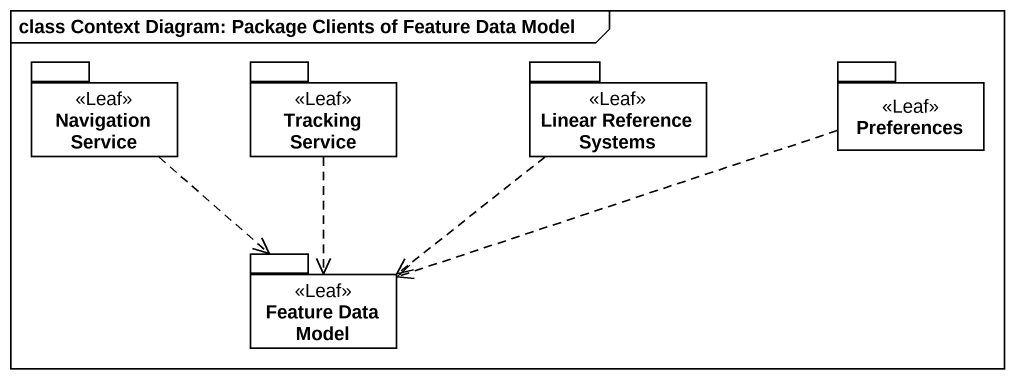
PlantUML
@startuml
mainframe class Context Diagram: Package Clients of Feature Data Model
package "Navigation Service" as Navigation_Service <<Leaf>> {
}
package "Tracking Service" as Tracking_Service <<Leaf>> {
}
package "Linear Reference Systems" as Linear_Reference_Systems <<Leaf>> {
}
package Preferences <<Leaf>> {
}
package "Feature Data Model" as Feature_Data_Model <<Leaf>> {
}
Navigation_Service ..> Feature_Data_Model
Tracking_Service ..> Feature_Data_Model
Linear_Reference_Systems ..> Feature_Data_Model
Preferences .left.> Feature_Data_Model
@enduml
